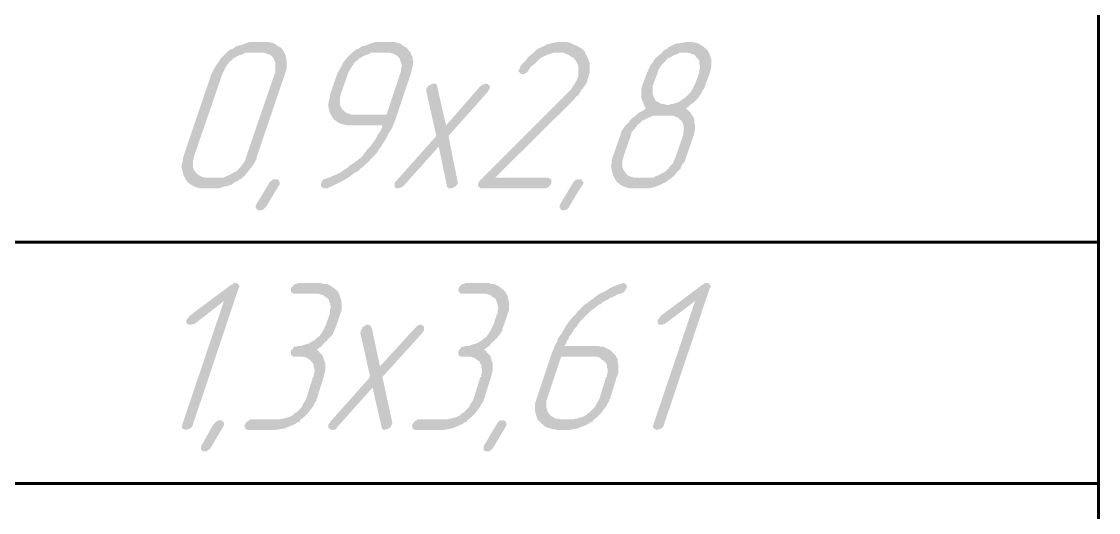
# Paper-space layout 'Layout1' of a CAD drawing. Extents: x -1 to 840, y -1 to 593.
# Drawn here: x 473.48 to 506.98, y 156.1 to 171.36 of the extents above; entities that cross this region are included whole.
import ezdxf

# ---------------------------------------------------------------- set-up
doc = ezdxf.new("R2010")
doc.units = 0
doc.header["$MEASUREMENT"] = 0
doc.layers.add('PDF _Геометрия', color=7, linetype='CONTINUOUS')
doc.layers.add('PDF _Сплошная заливка', color=7, linetype='CONTINUOUS')

psp = doc.layouts.get("Layout1")

# ---------------------------------------------------------------- hatches: boundary and pattern name
at = {"layer": 'PDF _Сплошная заливка', "transparency": 33554559}
h = psp.add_hatch(color=256, dxfattribs=at)
h.paths.add_polyline_path([(480.918, 170.39), (480.562, 170.39), (480.486, 170.39), (480.435, 170.39), (480.359, 170.34), (480.257, 170.314), (480.155, 170.264), (480.079, 170.213), (480.054, 170.213), (480.028, 170.162), (479.978, 170.136), (479.927, 170.086), (479.876, 170.009), (479.825, 169.933), (479.774, 169.832), (479.723, 169.73), (478.834, 167.139), (478.834, 167.139), (478.834, 167.114), (478.809, 167.038), (478.809, 166.987), (478.809, 166.911), (478.809, 166.835), (478.834, 166.758), (478.885, 166.682), (478.885, 166.682), (478.91, 166.657), (478.936, 166.631), (478.987, 166.58), (479.038, 166.555), (479.088, 166.53), (479.19, 166.504), (479.266, 166.504), (479.647, 166.504), (479.698, 166.504), (479.749, 166.504), (479.851, 166.555), (479.927, 166.58), (480.028, 166.631), (480.105, 166.682), (480.13, 166.682), (480.155, 166.707), (480.206, 166.758), (480.257, 166.809), (480.308, 166.86), (480.384, 166.961), (480.435, 167.038), (480.46, 167.139), (481.349, 169.73), (481.375, 169.755), (481.375, 169.781), (481.375, 169.832), (481.375, 169.908), (481.375, 169.984), (481.375, 170.06), (481.349, 170.136), (481.324, 170.213), (481.299, 170.213), (481.299, 170.238), (481.273, 170.264), (481.222, 170.314), (481.172, 170.34), (481.095, 170.365), (481.019, 170.39)], flags=0)
h.paths.add_polyline_path([(481.095, 170.721), (481.172, 170.721), (481.273, 170.695), (481.349, 170.67), (481.451, 170.594), (481.553, 170.543), (481.629, 170.441), (481.629, 170.416), (481.654, 170.39), (481.68, 170.34), (481.705, 170.238), (481.73, 170.136), (481.73, 170.035), (481.73, 169.882), (481.705, 169.832), (481.68, 169.755), (480.791, 167.139), (480.791, 167.139), (480.791, 167.114), (480.791, 167.088), (480.765, 167.063), (480.74, 166.987), (480.689, 166.911), (480.613, 166.809), (480.511, 166.682), (480.409, 166.555), (480.282, 166.454), (480.257, 166.454), (480.257, 166.454), (480.232, 166.428), (480.206, 166.403), (480.181, 166.377), (480.13, 166.377), (480.028, 166.301), (479.901, 166.25), (479.774, 166.225), (479.622, 166.174), (479.495, 166.174), (479.114, 166.174), (479.088, 166.174), (479.038, 166.174), (478.936, 166.199), (478.86, 166.225), (478.758, 166.276), (478.657, 166.352), (478.58, 166.454), (478.58, 166.454), (478.555, 166.504), (478.529, 166.555), (478.504, 166.631), (478.479, 166.733), (478.453, 166.86), (478.479, 166.987), (478.504, 167.063), (478.504, 167.139), (479.393, 169.755), (479.393, 169.755), (479.419, 169.781), (479.419, 169.781), (479.419, 169.806), (479.469, 169.882), (479.52, 169.984), (479.596, 170.086), (479.673, 170.213), (479.774, 170.314), (479.901, 170.441), (479.927, 170.441), (479.927, 170.441), (479.952, 170.467), (479.978, 170.492), (480.028, 170.492), (480.054, 170.517), (480.155, 170.594), (480.282, 170.619), (480.409, 170.67), (480.562, 170.721), (480.638, 170.721), (481.07, 170.721)], flags=0)
h = psp.add_hatch(color=256, dxfattribs=at)
h.paths.add_polyline_path([(484.83, 170.39), (484.449, 170.39), (484.398, 170.39), (484.347, 170.39), (484.271, 170.34), (484.169, 170.314), (484.068, 170.264), (483.991, 170.213), (483.966, 170.213), (483.941, 170.162), (483.89, 170.136), (483.839, 170.086), (483.788, 170.009), (483.737, 169.933), (483.687, 169.857), (483.636, 169.755), (483.407, 169.095), (483.407, 169.095), (483.407, 169.07), (483.382, 168.994), (483.382, 168.943), (483.382, 168.866), (483.382, 168.79), (483.407, 168.714), (483.458, 168.638), (483.458, 168.638), (483.483, 168.612), (483.509, 168.587), (483.56, 168.536), (483.61, 168.511), (483.687, 168.485), (483.763, 168.46), (483.839, 168.46), (484.83, 168.46), (485.262, 169.755), (485.262, 169.755), (485.287, 169.806), (485.287, 169.857), (485.287, 169.908), (485.313, 169.984), (485.287, 170.06), (485.262, 170.136), (485.236, 170.213), (485.236, 170.213), (485.211, 170.238), (485.186, 170.264), (485.135, 170.314), (485.084, 170.34), (485.008, 170.365), (484.931, 170.39)], flags=0)
h.paths.add_polyline_path([(485.033, 170.721), (485.084, 170.721), (485.186, 170.695), (485.262, 170.67), (485.363, 170.594), (485.465, 170.543), (485.541, 170.441), (485.541, 170.441), (485.567, 170.416), (485.592, 170.39), (485.592, 170.34), (485.617, 170.314), (485.643, 170.238), (485.643, 170.187), (485.668, 170.136), (485.643, 169.959), (485.617, 169.857), (485.592, 169.755), (485.109, 168.308), (485.109, 168.282), (485.084, 168.282), (485.084, 168.231), (485.058, 168.181), (485.033, 168.13), (485.008, 168.054), (484.957, 167.977), (484.906, 167.901), (484.804, 167.698), (484.677, 167.495), (484.601, 167.393), (484.525, 167.266), (484.423, 167.165), (484.322, 167.063), (484.322, 167.038), (484.296, 167.038), (484.271, 166.987), (484.22, 166.961), (484.169, 166.911), (484.093, 166.835), (484.017, 166.784), (483.941, 166.707), (483.839, 166.657), (483.737, 166.58), (483.636, 166.504), (483.509, 166.428), (483.255, 166.301), (483.102, 166.225), (482.975, 166.174), (482.899, 166.174), (482.899, 166.174), (482.874, 166.174), (482.848, 166.199), (482.797, 166.225), (482.797, 166.225), (482.797, 166.25), (482.797, 166.276), (482.797, 166.326), (482.797, 166.326), (482.823, 166.352), (482.823, 166.377), (482.848, 166.428), (482.848, 166.428), (482.874, 166.454), (482.899, 166.454), (482.95, 166.479), (482.975, 166.479), (482.975, 166.479), (483.001, 166.504), (483.052, 166.504), (483.102, 166.53), (483.153, 166.555), (483.204, 166.58), (483.28, 166.606), (483.433, 166.682), (483.458, 166.707), (483.56, 166.784), (483.585, 166.784), (483.61, 166.809), (483.661, 166.86), (483.737, 166.911), (483.814, 166.961), (483.915, 167.038), (484.017, 167.114), (484.118, 167.215), (484.118, 167.241), (484.144, 167.266), (484.169, 167.292), (484.22, 167.368), (484.271, 167.419), (484.347, 167.495), (484.398, 167.571), (484.474, 167.673), (484.474, 167.673), (484.5, 167.724), (484.525, 167.749), (484.55, 167.825), (484.601, 167.901), (484.652, 167.977), (484.677, 168.028), (484.703, 168.13), (483.687, 168.13), (483.661, 168.13), (483.61, 168.13), (483.509, 168.155), (483.407, 168.181), (483.306, 168.231), (483.204, 168.308), (483.128, 168.409), (483.128, 168.409), (483.102, 168.46), (483.077, 168.511), (483.052, 168.587), (483.026, 168.689), (483.026, 168.816), (483.052, 168.943), (483.077, 169.019), (483.077, 169.095), (483.306, 169.755), (483.306, 169.755), (483.306, 169.781), (483.331, 169.781), (483.331, 169.806), (483.382, 169.882), (483.433, 169.984), (483.483, 170.086), (483.585, 170.213), (483.687, 170.314), (483.814, 170.441), (483.839, 170.441), (483.839, 170.441), (483.864, 170.467), (483.89, 170.492), (483.915, 170.492), (483.966, 170.517), (484.068, 170.594), (484.195, 170.619), (484.322, 170.67), (484.474, 170.721), (484.55, 170.721), (484.982, 170.721)], flags=0)
for points in [[(490.343, 170.721), (490.393, 170.721), (490.444, 170.721), (490.546, 170.695), (490.648, 170.645), (490.775, 170.594), (490.902, 170.517), (490.952, 170.467), (491.003, 170.416), (491.003, 170.39), (491.003, 170.39), (491.029, 170.365), (491.029, 170.34), (491.079, 170.264), (491.105, 170.187), (491.156, 170.06), (491.156, 169.933), (491.156, 169.857), (491.156, 169.781), (491.13, 169.705), (491.105, 169.603), (491.105, 169.603), (491.105, 169.578), (491.079, 169.552), (491.079, 169.501), (491.054, 169.451), (491.029, 169.4), (490.952, 169.298), (490.952, 169.273), (490.927, 169.273), (490.902, 169.247), (490.876, 169.197), (490.851, 169.146), (490.8, 169.07), (490.724, 169.019), (490.673, 168.943), (488.209, 166.504), (489.86, 166.504), (489.885, 166.479), (489.911, 166.479), (489.962, 166.454), (489.962, 166.428), (489.962, 166.403), (489.962, 166.377), (489.962, 166.326), (489.962, 166.326), (489.936, 166.301), (489.911, 166.25), (489.885, 166.225), (489.86, 166.199), (489.835, 166.199), (489.809, 166.174), (489.733, 166.174), (487.777, 166.174), (487.751, 166.174), (487.726, 166.199), (487.701, 166.225), (487.701, 166.225), (487.675, 166.25), (487.675, 166.301), (487.701, 166.326), (487.701, 166.352), (487.701, 166.377), (487.751, 166.428), (490.444, 169.12), (490.571, 169.247), (490.648, 169.375), (490.673, 169.375), (490.673, 169.375), (490.673, 169.4), (490.698, 169.451), (490.749, 169.527), (490.775, 169.603), (490.775, 169.603), (490.775, 169.628), (490.8, 169.654), (490.8, 169.73), (490.8, 169.806), (490.8, 169.882), (490.8, 169.984), (490.749, 170.086), (490.724, 170.136), (490.698, 170.162), (490.698, 170.162), (490.673, 170.187), (490.673, 170.213), (490.648, 170.238), (490.571, 170.264), (490.47, 170.34), (490.47, 170.34), (490.444, 170.34), (490.419, 170.34), (490.393, 170.365), (490.343, 170.39), (490.292, 170.39), (490.165, 170.39), (490.139, 170.39), (490.089, 170.39), (490.038, 170.39), (489.962, 170.365), (489.885, 170.34), (489.809, 170.314), (489.707, 170.264), (489.707, 170.264), (489.657, 170.238), (489.631, 170.213), (489.555, 170.162), (489.504, 170.111), (489.428, 170.035), (489.326, 169.959), (489.25, 169.857), (489.25, 169.832), (489.225, 169.806), (489.199, 169.781), (489.174, 169.755), (489.174, 169.755), (489.149, 169.755), (489.123, 169.73), (489.072, 169.73), (489.072, 169.73), (489.022, 169.73), (488.996, 169.755), (488.971, 169.781), (488.971, 169.781), (488.945, 169.806), (488.945, 169.857), (488.971, 169.882), (488.996, 169.959), (488.996, 169.959), (488.996, 169.984), (489.022, 169.984), (489.022, 170.009), (489.098, 170.086), (489.174, 170.162), (489.25, 170.264), (489.377, 170.365), (489.479, 170.467), (489.606, 170.543), (489.631, 170.543), (489.631, 170.543), (489.657, 170.568), (489.733, 170.594), (489.809, 170.645), (489.911, 170.67), (490.012, 170.695), (490.139, 170.721), (490.266, 170.721), (490.317, 170.721)], [(487.955, 169.425), (488.005, 169.4), (488.031, 169.375), (488.031, 169.375), (488.031, 169.349), (488.056, 169.324), (488.031, 169.273), (488.031, 169.247), (488.031, 169.247), (488.005, 169.222), (487.98, 169.171), (486.761, 167.8), (487.04, 166.403), (487.04, 166.403), (487.04, 166.377), (487.04, 166.352), (487.04, 166.326), (487.04, 166.301), (487.015, 166.276), (486.989, 166.25), (486.938, 166.199), (486.938, 166.199), (486.913, 166.199), (486.862, 166.174), (486.811, 166.174), (486.786, 166.174), (486.761, 166.174), (486.735, 166.199), (486.71, 166.225), (486.71, 166.25), (486.456, 167.469), (485.363, 166.25), (485.287, 166.199), (485.186, 166.174), (485.186, 166.174), (485.16, 166.174), (485.109, 166.199), (485.084, 166.199), (485.084, 166.225), (485.084, 166.25), (485.084, 166.276), (485.084, 166.326), (485.084, 166.326), (485.084, 166.352), (485.109, 166.377), (485.135, 166.403), (486.38, 167.8), (486.075, 169.171), (486.075, 169.273), (486.075, 169.273), (486.1, 169.298), (486.125, 169.349), (486.151, 169.375), (486.176, 169.375), (486.202, 169.4), (486.252, 169.425), (486.303, 169.425), (486.329, 169.425), (486.354, 169.425), (486.38, 169.4), (486.405, 169.375), (486.405, 169.349), (486.684, 168.13), (487.751, 169.349), (487.828, 169.4), (487.929, 169.425), (487.929, 169.425)], [(481.426, 166.454), (481.451, 166.454), (481.476, 166.428), (481.476, 166.403), (481.502, 166.377), (481.502, 166.352), (481.502, 166.326), (481.502, 166.301), (481.476, 166.25), (481.095, 165.615), (481.044, 165.565), (481.019, 165.539), (480.994, 165.514), (480.968, 165.514), (480.943, 165.488), (480.918, 165.488), (480.892, 165.488), (480.892, 165.488), (480.841, 165.488), (480.816, 165.514), (480.791, 165.539), (480.791, 165.539), (480.765, 165.565), (480.765, 165.615), (480.765, 165.641), (480.765, 165.641), (480.791, 165.691), (481.172, 166.326), (481.197, 166.377), (481.248, 166.403), (481.273, 166.428), (481.273, 166.428), (481.299, 166.454), (481.349, 166.454), (481.375, 166.454), (481.375, 166.454)], [(490.876, 166.454), (490.902, 166.454), (490.902, 166.428), (490.927, 166.403), (490.952, 166.377), (490.952, 166.352), (490.952, 166.326), (490.952, 166.301), (490.902, 166.25), (490.52, 165.615), (490.495, 165.565), (490.47, 165.539), (490.444, 165.514), (490.419, 165.514), (490.393, 165.488), (490.368, 165.488), (490.343, 165.488), (490.343, 165.488), (490.292, 165.488), (490.266, 165.514), (490.241, 165.539), (490.241, 165.539), (490.216, 165.565), (490.216, 165.615), (490.216, 165.641), (490.216, 165.641), (490.241, 165.691), (490.622, 166.326), (490.648, 166.377), (490.698, 166.403), (490.698, 166.428), (490.724, 166.428), (490.749, 166.454), (490.8, 166.454), (490.825, 166.454), (490.825, 166.454)], [(480.181, 163.228), (480.206, 163.202), (480.232, 163.177), (480.232, 163.177), (480.257, 163.151), (480.257, 163.101), (480.232, 163.075), (478.809, 158.834), (478.809, 158.808), (478.784, 158.783), (478.758, 158.732), (478.707, 158.706), (478.707, 158.706), (478.682, 158.681), (478.631, 158.681), (478.58, 158.656), (478.58, 158.656), (478.555, 158.681), (478.529, 158.681), (478.479, 158.706), (478.479, 158.706), (478.479, 158.732), (478.453, 158.783), (478.479, 158.808), (478.479, 158.834), (479.774, 162.669), (478.86, 161.958), (478.834, 161.958), (478.809, 161.958), (478.784, 161.932), (478.733, 161.932), (478.707, 161.932), (478.682, 161.932), (478.657, 161.932), (478.631, 161.958), (478.606, 161.983), (478.606, 162.008), (478.606, 162.034), (478.606, 162.085), (478.606, 162.085), (478.631, 162.11), (478.657, 162.136), (478.707, 162.212), (480.003, 163.177), (480.028, 163.177), (480.054, 163.202), (480.079, 163.228), (480.13, 163.228), (480.155, 163.228)], [(482.797, 163.228), (482.874, 163.202), (482.975, 163.202), (483.077, 163.151), (483.153, 163.101), (483.255, 163.025), (483.331, 162.948), (483.331, 162.923), (483.356, 162.897), (483.382, 162.821), (483.407, 162.745), (483.433, 162.644), (483.433, 162.542), (483.433, 162.389), (483.407, 162.313), (483.382, 162.237), (483.28, 161.932), (483.229, 161.805), (483.204, 161.755), (483.178, 161.678), (483.178, 161.678), (483.178, 161.678), (483.153, 161.627), (483.102, 161.577), (483.026, 161.5), (483.026, 161.5), (483.001, 161.475), (482.975, 161.424), (482.925, 161.399), (482.874, 161.348), (482.823, 161.272), (482.747, 161.221), (482.645, 161.145), (482.645, 161.145), (482.67, 161.145), (482.721, 161.119), (482.747, 161.069), (482.797, 161.018), (482.848, 160.967), (482.874, 160.891), (482.899, 160.815), (482.899, 160.789), (482.925, 160.764), (482.925, 160.713), (482.925, 160.662), (482.925, 160.586), (482.925, 160.485), (482.899, 160.408), (482.874, 160.307), (482.67, 159.646), (482.67, 159.621), (482.645, 159.621), (482.645, 159.596), (482.645, 159.57), (482.594, 159.494), (482.543, 159.392), (482.467, 159.291), (482.391, 159.189), (482.264, 159.062), (482.137, 158.96), (482.137, 158.96), (482.137, 158.935), (482.112, 158.91), (482.086, 158.91), (482.035, 158.884), (482.01, 158.859), (481.908, 158.808), (481.781, 158.757), (481.654, 158.706), (481.502, 158.681), (481.349, 158.656), (480.511, 158.656), (480.486, 158.681), (480.46, 158.681), (480.435, 158.706), (480.435, 158.706), (480.435, 158.732), (480.409, 158.783), (480.435, 158.834), (480.435, 158.834), (480.435, 158.859), (480.46, 158.884), (480.511, 158.935), (480.511, 158.935), (480.562, 158.96), (480.587, 158.986), (480.663, 158.986), (481.502, 158.986), (481.578, 159.011), (481.629, 159.011), (481.705, 159.037), (481.807, 159.062), (481.908, 159.113), (481.984, 159.189), (482.01, 159.189), (482.035, 159.215), (482.086, 159.265), (482.137, 159.316), (482.188, 159.367), (482.239, 159.468), (482.289, 159.545), (482.34, 159.646), (482.543, 160.307), (482.569, 160.307), (482.569, 160.332), (482.569, 160.383), (482.594, 160.459), (482.594, 160.535), (482.569, 160.611), (482.569, 160.688), (482.518, 160.764), (482.518, 160.764), (482.493, 160.789), (482.467, 160.815), (482.442, 160.84), (482.366, 160.891), (482.315, 160.916), (482.213, 160.942), (482.112, 160.942), (481.959, 160.942), (481.934, 160.942), (481.883, 160.967), (481.857, 160.992), (481.857, 160.992), (481.857, 161.018), (481.857, 161.069), (481.857, 161.119), (481.857, 161.119), (481.857, 161.145), (481.908, 161.17), (481.934, 161.196), (481.934, 161.221), (481.959, 161.246), (482.01, 161.246), (482.086, 161.272), (482.112, 161.272), (482.188, 161.272), (482.239, 161.297), (482.315, 161.323), (482.416, 161.348), (482.493, 161.399), (482.594, 161.45), (482.62, 161.475), (482.645, 161.5), (482.67, 161.526), (482.747, 161.577), (482.797, 161.653), (482.848, 161.729), (482.899, 161.831), (482.95, 161.932), (483.052, 162.237), (483.077, 162.262), (483.077, 162.288), (483.077, 162.339), (483.077, 162.415), (483.102, 162.466), (483.077, 162.567), (483.052, 162.644), (483.026, 162.72), (483.026, 162.72), (483.001, 162.745), (482.975, 162.77), (482.925, 162.796), (482.874, 162.847), (482.797, 162.872), (482.721, 162.897), (482.62, 162.897), (481.959, 162.897), (481.934, 162.897), (481.908, 162.923), (481.857, 162.948), (481.857, 162.948), (481.857, 162.974), (481.857, 163.025), (481.857, 163.075), (481.857, 163.075), (481.883, 163.101), (481.908, 163.126), (481.934, 163.151), (481.959, 163.177), (481.984, 163.202), (482.035, 163.202), (482.086, 163.228), (482.772, 163.228)], [(488.005, 163.228), (488.082, 163.202), (488.183, 163.202), (488.285, 163.151), (488.361, 163.101), (488.463, 163.025), (488.539, 162.948), (488.539, 162.923), (488.564, 162.897), (488.59, 162.821), (488.615, 162.745), (488.641, 162.644), (488.641, 162.542), (488.641, 162.389), (488.615, 162.313), (488.59, 162.237), (488.488, 161.932), (488.437, 161.805), (488.437, 161.755), (488.386, 161.678), (488.386, 161.678), (488.386, 161.678), (488.361, 161.627), (488.31, 161.577), (488.259, 161.5), (488.234, 161.5), (488.209, 161.475), (488.183, 161.424), (488.132, 161.399), (488.082, 161.348), (488.031, 161.272), (487.955, 161.221), (487.853, 161.145), (487.853, 161.145), (487.904, 161.145), (487.929, 161.119), (487.955, 161.069), (488.005, 161.018), (488.056, 160.967), (488.082, 160.891), (488.107, 160.815), (488.107, 160.789), (488.132, 160.764), (488.132, 160.713), (488.132, 160.662), (488.132, 160.586), (488.132, 160.485), (488.107, 160.408), (488.082, 160.307), (487.878, 159.646), (487.878, 159.621), (487.853, 159.621), (487.853, 159.596), (487.853, 159.57), (487.802, 159.494), (487.751, 159.392), (487.675, 159.291), (487.599, 159.189), (487.472, 159.062), (487.345, 158.96), (487.345, 158.96), (487.345, 158.935), (487.32, 158.91), (487.294, 158.91), (487.243, 158.884), (487.218, 158.859), (487.116, 158.808), (486.989, 158.757), (486.862, 158.706), (486.71, 158.681), (486.557, 158.656), (485.719, 158.656), (485.694, 158.681), (485.668, 158.681), (485.643, 158.706), (485.643, 158.706), (485.643, 158.732), (485.617, 158.783), (485.643, 158.834), (485.643, 158.834), (485.668, 158.859), (485.668, 158.884), (485.719, 158.935), (485.719, 158.935), (485.77, 158.96), (485.795, 158.986), (485.871, 158.986), (486.735, 158.986), (486.786, 159.011), (486.837, 159.011), (486.913, 159.037), (487.015, 159.062), (487.116, 159.113), (487.192, 159.189), (487.218, 159.189), (487.243, 159.215), (487.294, 159.265), (487.345, 159.316), (487.396, 159.367), (487.447, 159.468), (487.497, 159.545), (487.548, 159.646), (487.751, 160.307), (487.777, 160.307), (487.777, 160.332), (487.777, 160.383), (487.802, 160.459), (487.802, 160.535), (487.777, 160.611), (487.777, 160.688), (487.726, 160.764), (487.726, 160.764), (487.726, 160.789), (487.675, 160.815), (487.65, 160.84), (487.574, 160.891), (487.523, 160.916), (487.421, 160.942), (487.32, 160.942), (487.167, 160.942), (487.142, 160.942), (487.091, 160.967), (487.065, 160.992), (487.065, 160.992), (487.065, 161.018), (487.065, 161.069), (487.065, 161.119), (487.065, 161.119), (487.091, 161.145), (487.116, 161.17), (487.142, 161.196), (487.142, 161.221), (487.192, 161.246), (487.218, 161.246), (487.294, 161.272), (487.32, 161.272), (487.396, 161.272), (487.447, 161.297), (487.523, 161.323), (487.624, 161.348), (487.726, 161.399), (487.802, 161.45), (487.828, 161.475), (487.853, 161.5), (487.904, 161.526), (487.955, 161.577), (488.005, 161.653), (488.056, 161.729), (488.107, 161.831), (488.158, 161.932), (488.259, 162.237), (488.285, 162.262), (488.285, 162.288), (488.285, 162.339), (488.285, 162.415), (488.31, 162.466), (488.285, 162.567), (488.259, 162.644), (488.234, 162.72), (488.234, 162.72), (488.209, 162.745), (488.183, 162.77), (488.132, 162.796), (488.082, 162.847), (488.005, 162.872), (487.929, 162.897), (487.828, 162.897), (487.167, 162.897), (487.142, 162.897), (487.116, 162.923), (487.091, 162.948), (487.091, 162.948), (487.065, 162.974), (487.065, 163.025), (487.091, 163.075), (487.091, 163.075), (487.091, 163.101), (487.116, 163.126), (487.142, 163.151), (487.167, 163.177), (487.192, 163.202), (487.243, 163.202), (487.294, 163.228), (487.98, 163.228)], [(494.839, 163.228), (494.865, 163.202), (494.89, 163.177), (494.89, 163.177), (494.915, 163.151), (494.915, 163.101), (494.89, 163.075), (493.467, 158.834), (493.467, 158.808), (493.442, 158.783), (493.417, 158.732), (493.366, 158.706), (493.366, 158.706), (493.34, 158.681), (493.29, 158.681), (493.239, 158.656), (493.239, 158.656), (493.213, 158.681), (493.188, 158.681), (493.137, 158.706), (493.137, 158.706), (493.137, 158.732), (493.112, 158.783), (493.137, 158.808), (493.137, 158.834), (494.433, 162.669), (493.493, 161.958), (493.493, 161.958), (493.467, 161.958), (493.417, 161.932), (493.391, 161.932), (493.366, 161.932), (493.34, 161.932), (493.315, 161.932), (493.29, 161.958), (493.264, 161.983), (493.264, 162.008), (493.264, 162.034), (493.264, 162.085), (493.264, 162.085), (493.29, 162.11), (493.315, 162.136), (493.366, 162.212), (494.662, 163.177), (494.662, 163.177), (494.712, 163.202), (494.738, 163.228), (494.788, 163.228), (494.814, 163.228)], [(485.922, 161.932), (485.948, 161.907), (485.973, 161.881), (485.999, 161.881), (485.999, 161.856), (485.999, 161.805), (485.999, 161.755), (485.999, 161.755), (485.973, 161.729), (485.973, 161.704), (485.948, 161.678), (484.703, 160.307), (485.008, 158.91), (485.008, 158.91), (485.008, 158.884), (485.008, 158.859), (484.982, 158.808), (484.982, 158.808), (484.982, 158.783), (484.957, 158.757), (484.906, 158.706), (484.881, 158.706), (484.855, 158.681), (484.804, 158.681), (484.779, 158.656), (484.754, 158.656), (484.728, 158.681), (484.677, 158.706), (484.677, 158.732), (484.677, 158.757), (484.398, 159.976), (483.306, 158.757), (483.255, 158.681), (483.153, 158.656), (483.128, 158.656), (483.102, 158.681), (483.077, 158.681), (483.052, 158.706), (483.026, 158.706), (483.026, 158.732), (483.026, 158.783), (483.026, 158.834), (483.026, 158.834), (483.052, 158.859), (483.077, 158.884), (483.077, 158.91), (484.322, 160.307), (484.017, 161.678), (484.042, 161.78), (484.042, 161.78), (484.068, 161.805), (484.068, 161.831), (484.118, 161.881), (484.144, 161.881), (484.169, 161.907), (484.195, 161.932), (484.271, 161.932), (484.271, 161.932), (484.322, 161.907), (484.347, 161.881), (484.347, 161.856), (484.373, 161.831), (484.627, 160.637), (485.719, 161.831), (485.795, 161.907), (485.871, 161.932), (485.897, 161.932)], [(479.698, 158.96), (479.723, 158.935), (479.749, 158.91), (479.749, 158.91), (479.774, 158.884), (479.774, 158.834), (479.774, 158.808), (479.774, 158.808), (479.749, 158.757), (479.368, 158.122), (479.342, 158.071), (479.292, 158.046), (479.266, 158.021), (479.266, 158.021), (479.241, 157.995), (479.19, 157.995), (479.165, 157.995), (479.165, 157.995), (479.139, 157.995), (479.088, 158.021), (479.088, 158.021), (479.063, 158.046), (479.063, 158.071), (479.063, 158.097), (479.063, 158.122), (479.063, 158.148), (479.088, 158.198), (479.444, 158.834), (479.495, 158.884), (479.52, 158.91), (479.546, 158.91), (479.546, 158.935), (479.596, 158.96), (479.622, 158.96), (479.647, 158.96), (479.673, 158.96)], [(488.488, 158.96), (488.514, 158.935), (488.539, 158.91), (488.539, 158.91), (488.564, 158.884), (488.564, 158.834), (488.564, 158.808), (488.564, 158.808), (488.539, 158.757), (488.158, 158.122), (488.132, 158.071), (488.082, 158.046), (488.056, 158.021), (488.056, 158.021), (488.031, 157.995), (487.98, 157.995), (487.955, 157.995), (487.955, 157.995), (487.929, 157.995), (487.878, 158.021), (487.878, 158.021), (487.853, 158.046), (487.853, 158.071), (487.853, 158.097), (487.853, 158.122), (487.853, 158.148), (487.878, 158.198), (488.259, 158.834), (488.285, 158.884), (488.31, 158.91), (488.336, 158.91), (488.336, 158.935), (488.386, 158.96), (488.412, 158.96), (488.437, 158.96), (488.463, 158.96)]]:
    psp.add_hatch(color=256, dxfattribs=at).paths.add_polyline_path(points)
h = psp.add_hatch(color=256, dxfattribs=at)
h.paths.add_polyline_path([(494.128, 170.39), (494.077, 170.39), (494.026, 170.39), (493.95, 170.39), (493.874, 170.34), (493.772, 170.314), (493.696, 170.264), (493.594, 170.213), (493.569, 170.213), (493.544, 170.162), (493.518, 170.136), (493.467, 170.086), (493.391, 170.009), (493.34, 169.933), (493.29, 169.857), (493.264, 169.755), (493.137, 169.425), (493.137, 169.4), (493.112, 169.375), (493.112, 169.324), (493.112, 169.247), (493.112, 169.197), (493.112, 169.095), (493.137, 169.044), (493.163, 168.968), (493.188, 168.943), (493.188, 168.917), (493.213, 168.892), (493.264, 168.866), (493.315, 168.841), (493.391, 168.79), (493.467, 168.79), (493.569, 168.765), (493.62, 168.765), (493.671, 168.79), (493.722, 168.79), (493.798, 168.816), (493.899, 168.841), (493.976, 168.892), (494.077, 168.968), (494.103, 168.968), (494.128, 168.994), (494.179, 169.044), (494.23, 169.095), (494.28, 169.146), (494.331, 169.222), (494.382, 169.324), (494.433, 169.425), (494.56, 169.755), (494.56, 169.755), (494.56, 169.806), (494.56, 169.857), (494.585, 169.908), (494.585, 169.984), (494.56, 170.06), (494.56, 170.136), (494.509, 170.213), (494.509, 170.213), (494.484, 170.238), (494.458, 170.264), (494.433, 170.314), (494.357, 170.34), (494.306, 170.365), (494.204, 170.39)], flags=0)
h.paths.add_polyline_path([(493.62, 168.435), (493.239, 168.435), (493.188, 168.435), (493.112, 168.435), (493.036, 168.384), (492.959, 168.358), (492.858, 168.308), (492.756, 168.257), (492.756, 168.257), (492.731, 168.206), (492.68, 168.181), (492.629, 168.13), (492.578, 168.054), (492.502, 167.977), (492.451, 167.901), (492.426, 167.8), (492.197, 167.139), (492.197, 167.139), (492.197, 167.114), (492.172, 167.038), (492.172, 166.987), (492.172, 166.911), (492.172, 166.835), (492.197, 166.758), (492.248, 166.682), (492.248, 166.682), (492.273, 166.657), (492.299, 166.631), (492.324, 166.58), (492.4, 166.555), (492.451, 166.53), (492.553, 166.504), (492.629, 166.504), (493.01, 166.504), (493.061, 166.504), (493.137, 166.504), (493.213, 166.555), (493.29, 166.58), (493.391, 166.631), (493.493, 166.682), (493.493, 166.682), (493.518, 166.707), (493.569, 166.758), (493.62, 166.809), (493.671, 166.885), (493.747, 166.961), (493.772, 167.038), (493.823, 167.139), (494.052, 167.8), (494.052, 167.8), (494.052, 167.85), (494.077, 167.901), (494.077, 167.952), (494.077, 168.028), (494.077, 168.105), (494.052, 168.181), (494.026, 168.257), (494.001, 168.257), (494.001, 168.282), (493.95, 168.308), (493.925, 168.358), (493.874, 168.384), (493.798, 168.409), (493.722, 168.435)], flags=0)
h.paths.add_polyline_path([(494.306, 170.721), (494.357, 170.721), (494.458, 170.695), (494.56, 170.67), (494.662, 170.594), (494.738, 170.543), (494.839, 170.441), (494.839, 170.441), (494.839, 170.416), (494.865, 170.39), (494.89, 170.34), (494.89, 170.314), (494.915, 170.238), (494.941, 170.187), (494.941, 170.136), (494.941, 169.959), (494.915, 169.857), (494.89, 169.755), (494.763, 169.425), (494.763, 169.4), (494.738, 169.375), (494.738, 169.324), (494.712, 169.273), (494.662, 169.222), (494.636, 169.146), (494.534, 168.994), (494.534, 168.994), (494.509, 168.968), (494.458, 168.917), (494.433, 168.892), (494.382, 168.841), (494.306, 168.79), (494.23, 168.714), (494.153, 168.663), (494.153, 168.638), (494.179, 168.638), (494.204, 168.612), (494.255, 168.562), (494.28, 168.536), (494.331, 168.46), (494.382, 168.384), (494.407, 168.308), (494.407, 168.282), (494.407, 168.257), (494.407, 168.206), (494.433, 168.155), (494.433, 168.079), (494.433, 168.003), (494.407, 167.901), (494.382, 167.8), (494.153, 167.139), (494.153, 167.139), (494.153, 167.114), (494.128, 167.088), (494.128, 167.063), (494.103, 166.987), (494.026, 166.911), (493.976, 166.784), (493.874, 166.682), (493.772, 166.555), (493.645, 166.454), (493.62, 166.454), (493.62, 166.428), (493.594, 166.428), (493.569, 166.403), (493.544, 166.377), (493.493, 166.352), (493.391, 166.301), (493.264, 166.25), (493.137, 166.199), (492.985, 166.174), (492.832, 166.174), (492.477, 166.174), (492.451, 166.174), (492.4, 166.174), (492.299, 166.199), (492.223, 166.225), (492.121, 166.276), (492.019, 166.352), (491.943, 166.454), (491.943, 166.454), (491.918, 166.504), (491.892, 166.555), (491.867, 166.631), (491.841, 166.733), (491.816, 166.86), (491.841, 166.987), (491.841, 167.063), (491.867, 167.139), (492.096, 167.8), (492.096, 167.8), (492.121, 167.825), (492.121, 167.876), (492.146, 167.952), (492.197, 168.028), (492.248, 168.105), (492.324, 168.181), (492.4, 168.257), (492.4, 168.282), (492.426, 168.308), (492.477, 168.358), (492.553, 168.409), (492.604, 168.46), (492.705, 168.536), (492.807, 168.587), (492.909, 168.663), (492.909, 168.663), (492.883, 168.689), (492.858, 168.714), (492.858, 168.739), (492.832, 168.79), (492.807, 168.866), (492.781, 168.917), (492.756, 168.994), (492.756, 168.994), (492.756, 169.019), (492.756, 169.07), (492.756, 169.12), (492.756, 169.171), (492.756, 169.247), (492.781, 169.349), (492.807, 169.425), (492.934, 169.755), (492.934, 169.755), (492.934, 169.755), (492.934, 169.781), (492.959, 169.806), (492.985, 169.882), (493.036, 169.984), (493.112, 170.086), (493.188, 170.213), (493.315, 170.314), (493.442, 170.441), (493.442, 170.441), (493.467, 170.467), (493.518, 170.492), (493.569, 170.517), (493.62, 170.568), (493.671, 170.594), (493.823, 170.67), (494.026, 170.695), (494.128, 170.721), (494.28, 170.721)], flags=0)
h = psp.add_hatch(color=256, dxfattribs=at)
h.paths.add_polyline_path([(491.232, 160.942), (490.266, 160.942), (489.835, 159.646), (489.835, 159.621), (489.809, 159.596), (489.809, 159.545), (489.809, 159.494), (489.809, 159.418), (489.809, 159.341), (489.835, 159.265), (489.86, 159.189), (489.885, 159.189), (489.885, 159.164), (489.911, 159.138), (489.962, 159.087), (490.012, 159.062), (490.089, 159.011), (490.165, 159.011), (490.266, 158.986), (490.622, 158.986), (490.698, 159.011), (490.749, 159.011), (490.825, 159.037), (490.927, 159.062), (491.029, 159.113), (491.105, 159.189), (491.13, 159.189), (491.156, 159.215), (491.206, 159.265), (491.257, 159.316), (491.308, 159.367), (491.359, 159.468), (491.41, 159.545), (491.46, 159.646), (491.664, 160.307), (491.689, 160.307), (491.689, 160.332), (491.689, 160.383), (491.715, 160.459), (491.715, 160.535), (491.689, 160.611), (491.689, 160.688), (491.638, 160.764), (491.638, 160.764), (491.613, 160.789), (491.588, 160.815), (491.537, 160.84), (491.486, 160.891), (491.435, 160.916), (491.333, 160.942)], flags=0)
h.paths.add_polyline_path([(492.223, 163.228), (492.248, 163.202), (492.273, 163.177), (492.299, 163.177), (492.299, 163.126), (492.299, 163.101), (492.299, 163.05), (492.299, 163.05), (492.273, 163.025), (492.248, 162.999), (492.248, 162.974), (492.223, 162.974), (492.223, 162.948), (492.172, 162.923), (492.121, 162.897), (492.07, 162.897), (491.969, 162.847), (491.816, 162.77), (491.816, 162.77), (491.791, 162.77), (491.765, 162.745), (491.715, 162.72), (491.689, 162.694), (491.613, 162.669), (491.511, 162.593), (491.511, 162.593), (491.486, 162.567), (491.41, 162.542), (491.359, 162.491), (491.257, 162.415), (491.181, 162.364), (491.079, 162.262), (490.978, 162.161), (490.978, 162.161), (490.952, 162.136), (490.902, 162.085), (490.851, 162.034), (490.8, 161.958), (490.749, 161.881), (490.673, 161.805), (490.622, 161.704), (490.622, 161.704), (490.597, 161.678), (490.571, 161.627), (490.52, 161.577), (490.495, 161.5), (490.444, 161.424), (490.419, 161.348), (490.368, 161.272), (491.41, 161.272), (491.435, 161.272), (491.486, 161.246), (491.588, 161.246), (491.689, 161.196), (491.791, 161.145), (491.867, 161.069), (491.943, 160.992), (491.969, 160.967), (491.969, 160.942), (492.019, 160.866), (492.019, 160.789), (492.045, 160.688), (492.045, 160.586), (492.045, 160.434), (492.019, 160.357), (491.994, 160.307), (491.791, 159.646), (491.791, 159.621), (491.765, 159.621), (491.765, 159.596), (491.765, 159.57), (491.715, 159.494), (491.664, 159.392), (491.588, 159.291), (491.511, 159.189), (491.384, 159.062), (491.257, 158.96), (491.257, 158.96), (491.257, 158.935), (491.232, 158.91), (491.206, 158.91), (491.156, 158.884), (491.13, 158.859), (491.029, 158.808), (490.902, 158.757), (490.775, 158.706), (490.622, 158.681), (490.47, 158.656), (490.114, 158.656), (490.089, 158.681), (490.012, 158.681), (489.936, 158.706), (489.835, 158.732), (489.733, 158.783), (489.657, 158.859), (489.555, 158.96), (489.555, 158.96), (489.53, 158.986), (489.504, 159.062), (489.479, 159.138), (489.454, 159.24), (489.454, 159.367), (489.454, 159.494), (489.479, 159.57), (489.504, 159.646), (489.987, 161.094), (489.987, 161.094), (490.012, 161.119), (490.012, 161.145), (490.038, 161.196), (490.063, 161.272), (490.089, 161.323), (490.139, 161.399), (490.165, 161.5), (490.292, 161.678), (490.419, 161.907), (490.495, 162.008), (490.571, 162.11), (490.673, 162.212), (490.775, 162.339), (490.775, 162.339), (490.8, 162.364), (490.825, 162.389), (490.876, 162.44), (490.927, 162.491), (490.978, 162.542), (491.054, 162.593), (491.156, 162.669), (491.257, 162.745), (491.359, 162.821), (491.46, 162.897), (491.588, 162.948), (491.841, 163.101), (491.969, 163.151), (492.121, 163.202), (492.197, 163.228), (492.197, 163.228)], flags=0)

# ---------------------------------------------------------------- linework, layer by layer
at = {"layer": 'PDF _Геометрия', "lineweight": 60}
psp.add_lwpolyline([(506.982, 231.997), (439.97, 231.997), (439.97, 104.497), (506.982, 104.497)], close=True, dxfattribs=at)
for points in [[(439.97, 164.497), (506.982, 164.497)], [(439.97, 156.997), (506.982, 156.997)]]:
    psp.add_lwpolyline(points, dxfattribs=at)

doc.saveas('drawing.dxf')
